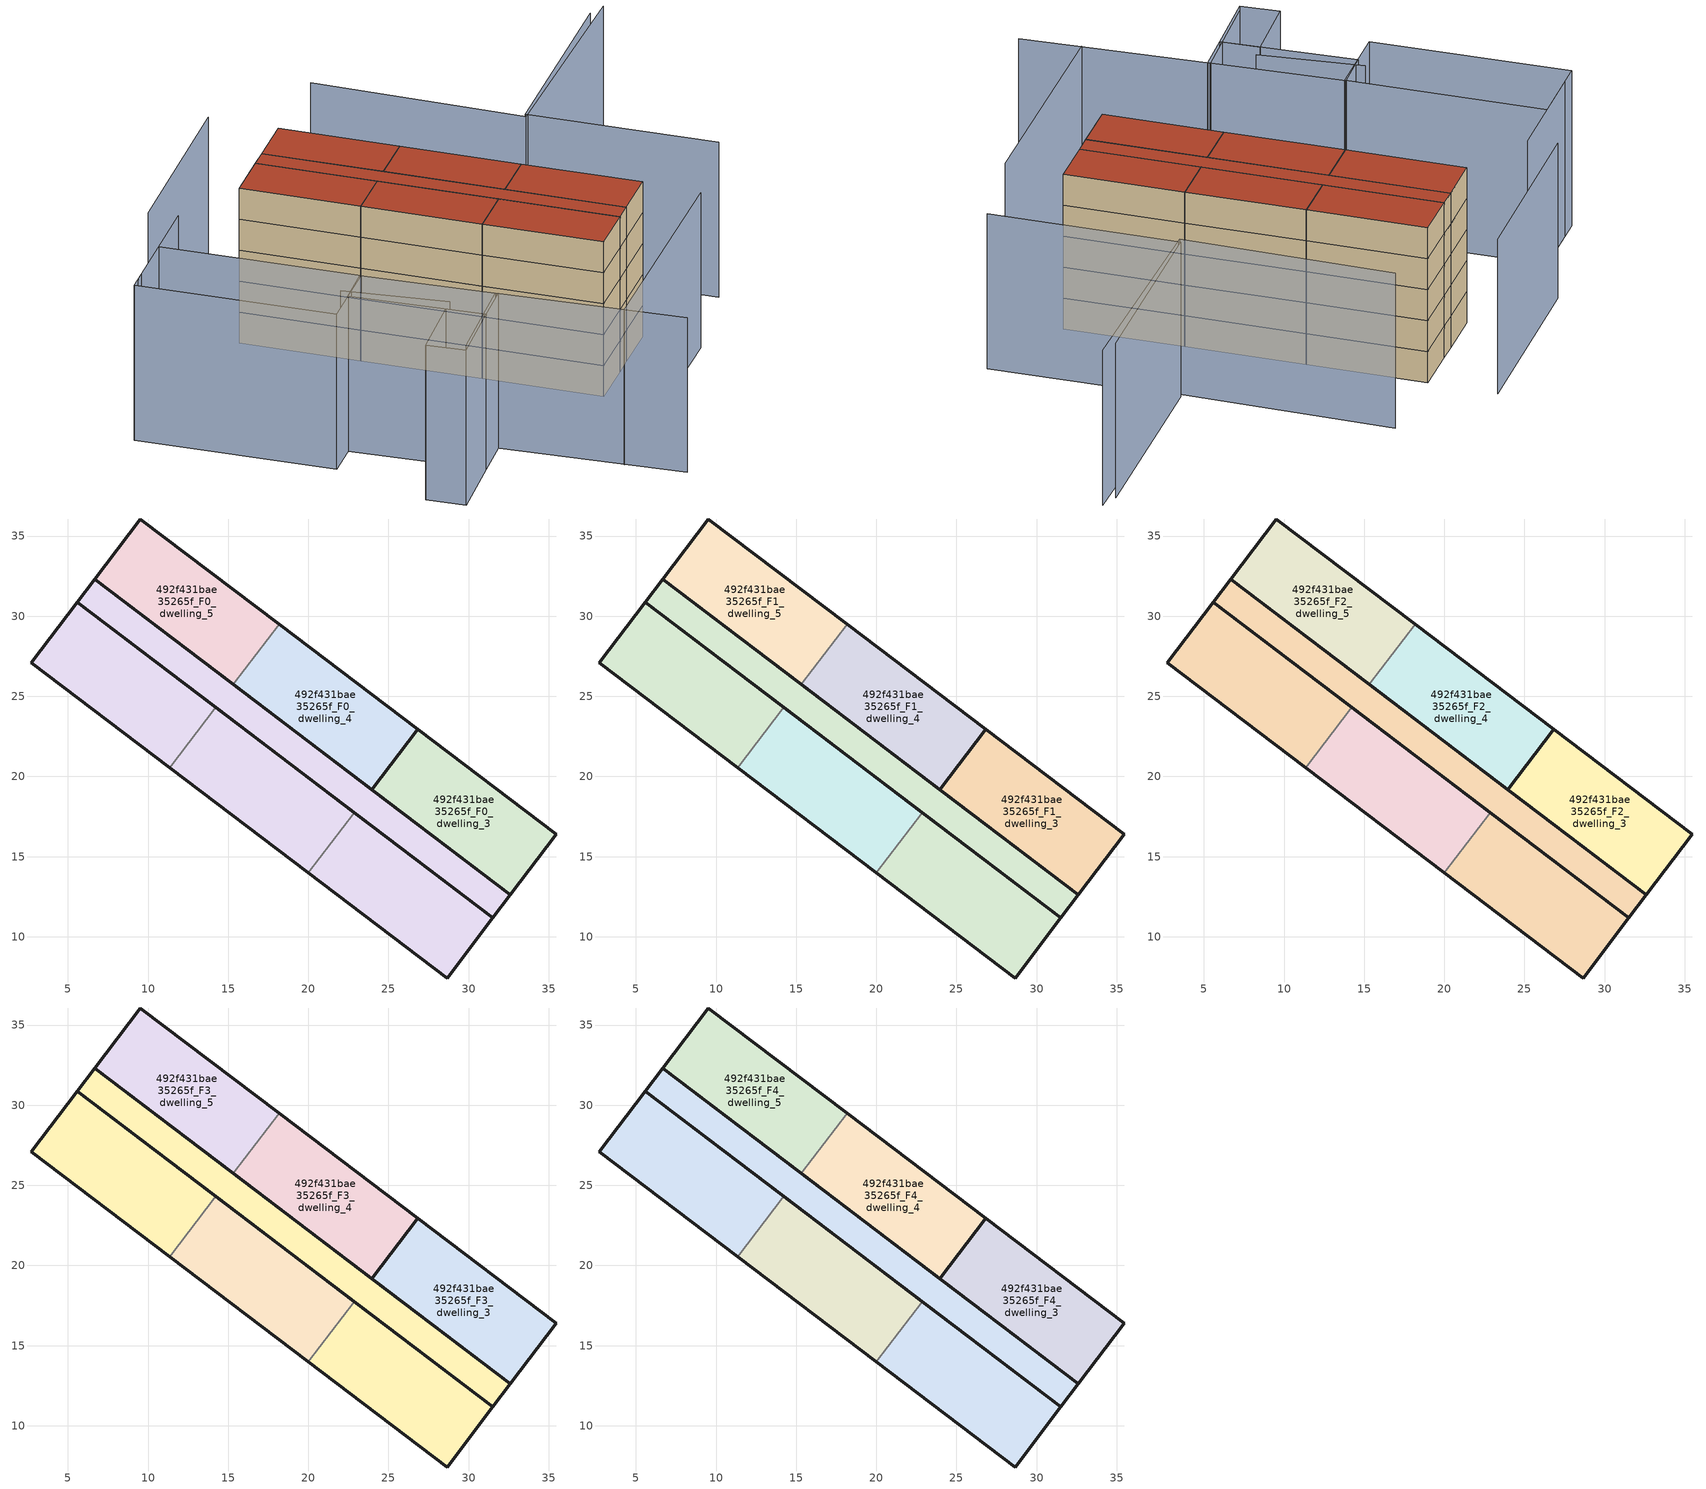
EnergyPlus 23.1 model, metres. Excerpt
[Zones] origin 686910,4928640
492f431bae35265f_F0_dwelling_0
 floor ground (EU_floor_Construction): 31.51,11.19 28.65,7.43 20.01,13.98 22.87,17.75 z0; 22.87,17.75 5.58,30.86 6.67,32.3 32.6,12.63 31.51,11.19 z0
 wall outside (EU_wall_Construction): 20.01,13.98 28.65,7.43 31.51,11.19 22.87,17.75 z0:3
 wall to 492f431bae35265f_F0_dwelling_1 (EU_wall_Construction): 22.87,17.75 20.01,13.98 z0:3
 ceiling to 492f431bae35265f_F1_dwelling_0 (EU_floor_Construction): 32.6,12.63 6.67,32.3 5.58,30.86 22.87,17.75 31.51,11.19 z3
492f431bae35265f_F0_dwelling_1
 floor ground (EU_floor_Construction): 22.87,17.75 20.01,13.98 11.37,20.54 14.23,24.31 z0; 14.23,24.31 5.58,30.86 6.67,32.3 32.6,12.63 31.51,11.19 22.87,17.75 z0
 wall outside (EU_wall_Construction): 11.37,20.54 20.01,13.98 / 22.87,17.75 14.23,24.31 z0:3
 wall to 492f431bae35265f_F0_dwelling_2 (EU_wall_Construction): 14.23,24.31 11.37,20.54 z0:3
 ceiling to 492f431bae35265f_F1_dwelling_1 (EU_floor_Construction): 31.51,11.19 32.6,12.63 6.67,32.3 5.58,30.86 14.23,24.31 22.87,17.75 z3
492f431bae35265f_F0_dwelling_2
 floor ground (EU_floor_Construction): 14.23,24.31 11.37,20.54 2.73,27.1 5.58,30.86 z0; 32.6,12.63 31.51,11.19 14.23,24.31 5.58,30.86 6.67,32.3 z0
 wall outside (EU_wall_Construction): 14.23,24.31 5.58,30.86 2.73,27.1 11.37,20.54 z0:3
492f431bae35265f_F0_dwelling_3
 floor ground (EU_floor_Construction): 35.45,16.39 32.6,12.63 23.95,19.18 26.81,22.95 z0
 wall outside (EU_wall_Construction): 35.45,16.39 26.81,22.95 23.95,19.18 32.6,12.63 35.45,16.39 z0:3
492f431bae35265f_F0_dwelling_4
 floor ground (EU_floor_Construction): 26.81,22.95 23.95,19.18 15.31,25.74 18.17,29.51 z0
 wall outside (EU_wall_Construction): 15.31,25.74 23.95,19.18 26.81,22.95 18.17,29.51 z0:3
 wall to 492f431bae35265f_F0_dwelling_5 (EU_wall_Construction): 18.17,29.51 15.31,25.74 z0:3
492f431bae35265f_F0_dwelling_5
 floor ground (EU_floor_Construction): 18.17,29.51 15.31,25.74 6.67,32.3 9.53,36.06 z0
 wall outside (EU_wall_Construction): 18.17,29.51 9.53,36.06 6.67,32.3 15.31,25.74 z0:3
492f431bae35265f_F0_circulation
 floor ground (EU_floor_Construction): 22.87,17.75 14.23,24.31 5.58,30.86 6.67,32.3 32.6,12.63 31.51,11.19 z0; 31.51,11.19 28.65,7.43 20.01,13.98 22.87,17.75 z0; 22.87,17.75 20.01,13.98 11.37,20.54 14.23,24.31 z0; 14.23,24.31 11.37,20.54 2.73,27.1 5.58,30.86 z0
 wall outside (EU_wall_Construction): 6.67,32.3 5.58,30.86 31.51,11.19 32.6,12.63 6.67,32.3 z0:3
492f431bae35265f_F1_dwelling_0
 floor outside (EU_floor_Construction): 31.51,11.19 28.65,7.43 20.01,13.98 22.87,17.75 z3; 22.87,17.75 5.58,30.86 6.67,32.3 32.6,12.63 31.51,11.19 z3
 wall outside (EU_wall_Construction): 20.01,13.98 28.65,7.43 31.51,11.19 22.87,17.75 z3:6
 wall to 492f431bae35265f_F1_dwelling_1 (EU_wall_Construction): 22.87,17.75 20.01,13.98 z3:6
 ceiling to 492f431bae35265f_F2_dwelling_0 (EU_floor_Construction): 32.6,12.63 6.67,32.3 5.58,30.86 22.87,17.75 31.51,11.19 z6
492f431bae35265f_F1_dwelling_1
 floor outside (EU_floor_Construction): 14.23,24.31 5.58,30.86 6.67,32.3 32.6,12.63 31.51,11.19 22.87,17.75 z3
 floor to 492f431bae35265f_F0_dwelling_1 (EU_floor_Construction): 22.87,17.75 20.01,13.98 11.37,20.54 14.23,24.31 z3
 wall outside (EU_wall_Construction): 11.37,20.54 20.01,13.98 / 22.87,17.75 14.23,24.31 z3:6
 wall to 492f431bae35265f_F1_dwelling_2 (EU_wall_Construction): 14.23,24.31 11.37,20.54 z3:6
 ceiling to 492f431bae35265f_F2_dwelling_1 (EU_floor_Construction): 31.51,11.19 32.6,12.63 6.67,32.3 5.58,30.86 14.23,24.31 22.87,17.75 z6
492f431bae35265f_F1_dwelling_2
 floor to 492f431bae35265f_F0_dwelling_2 (EU_floor_Construction): 14.23,24.31 11.37,20.54 2.73,27.1 5.58,30.86 z3; 32.6,12.63 31.51,11.19 14.23,24.31 5.58,30.86 6.67,32.3 z3
 wall outside (EU_wall_Construction): 14.23,24.31 5.58,30.86 2.73,27.1 11.37,20.54 z3:6
492f431bae35265f_F1_dwelling_3
 floor to 492f431bae35265f_F0_dwelling_3 (EU_floor_Construction): 35.45,16.39 32.6,12.63 23.95,19.18 26.81,22.95 z3
 wall outside (EU_wall_Construction): 35.45,16.39 26.81,22.95 23.95,19.18 32.6,12.63 35.45,16.39 z3:6
492f431bae35265f_F1_dwelling_4
 floor to 492f431bae35265f_F0_dwelling_4 (EU_floor_Construction): 26.81,22.95 23.95,19.18 15.31,25.74 18.17,29.51 z3
 wall outside (EU_wall_Construction): 15.31,25.74 23.95,19.18 26.81,22.95 18.17,29.51 z3:6
 wall to 492f431bae35265f_F1_dwelling_5 (EU_wall_Construction): 18.17,29.51 15.31,25.74 z3:6
492f431bae35265f_F1_dwelling_5
 floor to 492f431bae35265f_F0_dwelling_5 (EU_floor_Construction): 18.17,29.51 15.31,25.74 6.67,32.3 9.53,36.06 z3
 wall outside (EU_wall_Construction): 18.17,29.51 9.53,36.06 6.67,32.3 15.31,25.74 z3:6
492f431bae35265f_F1_circulation
 floor outside (EU_floor_Construction): 22.87,17.75 20.01,13.98 11.37,20.54 14.23,24.31 z3; 14.23,24.31 11.37,20.54 2.73,27.1 5.58,30.86 z3
 floor to 492f431bae35265f_F0_circulation (EU_floor_Construction): 22.87,17.75 14.23,24.31 5.58,30.86 6.67,32.3 32.6,12.63 31.51,11.19 z3; 31.51,11.19 28.65,7.43 20.01,13.98 22.87,17.75 z3
 wall outside (EU_wall_Construction): 6.67,32.3 5.58,30.86 31.51,11.19 32.6,12.63 6.67,32.3 z3:6
492f431bae35265f_F2_dwelling_0
 floor outside (EU_floor_Construction): 31.51,11.19 28.65,7.43 20.01,13.98 22.87,17.75 z6; 22.87,17.75 5.58,30.86 6.67,32.3 32.6,12.63 31.51,11.19 z6
 wall outside (EU_wall_Construction): 20.01,13.98 28.65,7.43 31.51,11.19 22.87,17.75 z6:9
 wall to 492f431bae35265f_F2_dwelling_1 (EU_wall_Construction): 22.87,17.75 20.01,13.98 z6:9
 ceiling to 492f431bae35265f_F3_dwelling_0 (EU_floor_Construction): 32.6,12.63 6.67,32.3 5.58,30.86 22.87,17.75 31.51,11.19 z9
492f431bae35265f_F2_dwelling_1
 floor outside (EU_floor_Construction): 14.23,24.31 5.58,30.86 6.67,32.3 32.6,12.63 31.51,11.19 22.87,17.75 z6
 floor to 492f431bae35265f_F1_dwelling_1 (EU_floor_Construction): 22.87,17.75 20.01,13.98 11.37,20.54 14.23,24.31 z6
 wall outside (EU_wall_Construction): 11.37,20.54 20.01,13.98 / 22.87,17.75 14.23,24.31 z6:9
 wall to 492f431bae35265f_F2_dwelling_2 (EU_wall_Construction): 14.23,24.31 11.37,20.54 z6:9
 ceiling to 492f431bae35265f_F3_dwelling_1 (EU_floor_Construction): 31.51,11.19 32.6,12.63 6.67,32.3 5.58,30.86 14.23,24.31 22.87,17.75 z9
492f431bae35265f_F2_dwelling_2
 floor to 492f431bae35265f_F1_dwelling_2 (EU_floor_Construction): 14.23,24.31 11.37,20.54 2.73,27.1 5.58,30.86 z6; 32.6,12.63 31.51,11.19 14.23,24.31 5.58,30.86 6.67,32.3 z6
 wall outside (EU_wall_Construction): 14.23,24.31 5.58,30.86 2.73,27.1 11.37,20.54 z6:9
492f431bae35265f_F2_dwelling_3
 floor to 492f431bae35265f_F1_dwelling_3 (EU_floor_Construction): 35.45,16.39 32.6,12.63 23.95,19.18 26.81,22.95 z6
 wall outside (EU_wall_Construction): 35.45,16.39 26.81,22.95 23.95,19.18 32.6,12.63 35.45,16.39 z6:9
492f431bae35265f_F2_dwelling_4
 floor to 492f431bae35265f_F1_dwelling_4 (EU_floor_Construction): 26.81,22.95 23.95,19.18 15.31,25.74 18.17,29.51 z6
 wall outside (EU_wall_Construction): 15.31,25.74 23.95,19.18 26.81,22.95 18.17,29.51 z6:9
 wall to 492f431bae35265f_F2_dwelling_5 (EU_wall_Construction): 18.17,29.51 15.31,25.74 z6:9
492f431bae35265f_F2_dwelling_5
 floor to 492f431bae35265f_F1_dwelling_5 (EU_floor_Construction): 18.17,29.51 15.31,25.74 6.67,32.3 9.53,36.06 z6
 wall outside (EU_wall_Construction): 18.17,29.51 9.53,36.06 6.67,32.3 15.31,25.74 z6:9
492f431bae35265f_F2_circulation
 floor outside (EU_floor_Construction): 22.87,17.75 20.01,13.98 11.37,20.54 14.23,24.31 z6; 14.23,24.31 11.37,20.54 2.73,27.1 5.58,30.86 z6
 floor to 492f431bae35265f_F1_circulation (EU_floor_Construction): 22.87,17.75 14.23,24.31 5.58,30.86 6.67,32.3 32.6,12.63 31.51,11.19 z6; 31.51,11.19 28.65,7.43 20.01,13.98 22.87,17.75 z6
 wall outside (EU_wall_Construction): 6.67,32.3 5.58,30.86 31.51,11.19 32.6,12.63 6.67,32.3 z6:9
492f431bae35265f_F3_dwelling_0
 floor outside (EU_floor_Construction): 31.51,11.19 28.65,7.43 20.01,13.98 22.87,17.75 z9; 22.87,17.75 5.58,30.86 6.67,32.3 32.6,12.63 31.51,11.19 z9
 wall outside (EU_wall_Construction): 20.01,13.98 28.65,7.43 31.51,11.19 22.87,17.75 z9:12
 wall to 492f431bae35265f_F3_dwelling_1 (EU_wall_Construction): 22.87,17.75 20.01,13.98 z9:12
 ceiling to 492f431bae35265f_F4_dwelling_0 (EU_floor_Construction): 32.6,12.63 6.67,32.3 5.58,30.86 22.87,17.75 31.51,11.19 z12
492f431bae35265f_F3_dwelling_1
 floor outside (EU_floor_Construction): 14.23,24.31 5.58,30.86 6.67,32.3 32.6,12.63 31.51,11.19 22.87,17.75 z9
 floor to 492f431bae35265f_F2_dwelling_1 (EU_floor_Construction): 22.87,17.75 20.01,13.98 11.37,20.54 14.23,24.31 z9
 wall outside (EU_wall_Construction): 11.37,20.54 20.01,13.98 / 22.87,17.75 14.23,24.31 z9:12
 wall to 492f431bae35265f_F3_dwelling_2 (EU_wall_Construction): 14.23,24.31 11.37,20.54 z9:12
 ceiling to 492f431bae35265f_F4_dwelling_1 (EU_floor_Construction): 31.51,11.19 32.6,12.63 6.67,32.3 5.58,30.86 14.23,24.31 22.87,17.75 z12
492f431bae35265f_F3_dwelling_2
 floor to 492f431bae35265f_F2_dwelling_2 (EU_floor_Construction): 14.23,24.31 11.37,20.54 2.73,27.1 5.58,30.86 z9; 32.6,12.63 31.51,11.19 14.23,24.31 5.58,30.86 6.67,32.3 z9
 wall outside (EU_wall_Construction): 14.23,24.31 5.58,30.86 2.73,27.1 11.37,20.54 z9:12
492f431bae35265f_F3_dwelling_3
 floor to 492f431bae35265f_F2_dwelling_3 (EU_floor_Construction): 35.45,16.39 32.6,12.63 23.95,19.18 26.81,22.95 z9
 wall outside (EU_wall_Construction): 35.45,16.39 26.81,22.95 23.95,19.18 32.6,12.63 35.45,16.39 z9:12
492f431bae35265f_F3_dwelling_4
 floor to 492f431bae35265f_F2_dwelling_4 (EU_floor_Construction): 26.81,22.95 23.95,19.18 15.31,25.74 18.17,29.51 z9
 wall outside (EU_wall_Construction): 15.31,25.74 23.95,19.18 26.81,22.95 18.17,29.51 z9:12
 wall to 492f431bae35265f_F3_dwelling_5 (EU_wall_Construction): 18.17,29.51 15.31,25.74 z9:12
492f431bae35265f_F3_dwelling_5
 floor to 492f431bae35265f_F2_dwelling_5 (EU_floor_Construction): 18.17,29.51 15.31,25.74 6.67,32.3 9.53,36.06 z9
 wall outside (EU_wall_Construction): 18.17,29.51 9.53,36.06 6.67,32.3 15.31,25.74 z9:12
492f431bae35265f_F3_circulation
 floor outside (EU_floor_Construction): 22.87,17.75 20.01,13.98 11.37,20.54 14.23,24.31 z9; 14.23,24.31 11.37,20.54 2.73,27.1 5.58,30.86 z9
 floor to 492f431bae35265f_F2_circulation (EU_floor_Construction): 22.87,17.75 14.23,24.31 5.58,30.86 6.67,32.3 32.6,12.63 31.51,11.19 z9; 31.51,11.19 28.65,7.43 20.01,13.98 22.87,17.75 z9
 wall outside (EU_wall_Construction): 6.67,32.3 5.58,30.86 31.51,11.19 32.6,12.63 6.67,32.3 z9:12
492f431bae35265f_F4_dwelling_0
 floor outside (EU_floor_Construction): 31.51,11.19 28.65,7.43 20.01,13.98 22.87,17.75 z12; 22.87,17.75 5.58,30.86 6.67,32.3 32.6,12.63 31.51,11.19 z12
 wall outside (EU_wall_Construction): 20.01,13.98 28.65,7.43 31.51,11.19 22.87,17.75 z12:15
 wall to 492f431bae35265f_F4_dwelling_1 (EU_wall_Construction): 22.87,17.75 20.01,13.98 z12:15
 roof outside (EU_roof_Construction): 32.6,12.63 6.67,32.3 5.58,30.86 22.87,17.75 31.51,11.19 z15; 28.65,7.43 31.51,11.19 22.87,17.75 20.01,13.98 z15
492f431bae35265f_F4_dwelling_1
 floor outside (EU_floor_Construction): 14.23,24.31 5.58,30.86 6.67,32.3 32.6,12.63 31.51,11.19 22.87,17.75 z12
 floor to 492f431bae35265f_F3_dwelling_1 (EU_floor_Construction): 22.87,17.75 20.01,13.98 11.37,20.54 14.23,24.31 z12
 wall outside (EU_wall_Construction): 11.37,20.54 20.01,13.98 / 22.87,17.75 14.23,24.31 z12:15
 wall to 492f431bae35265f_F4_dwelling_2 (EU_wall_Construction): 14.23,24.31 11.37,20.54 z12:15
 roof outside (EU_roof_Construction): 31.51,11.19 32.6,12.63 6.67,32.3 5.58,30.86 14.23,24.31 22.87,17.75 z15; 20.01,13.98 22.87,17.75 14.23,24.31 11.37,20.54 z15
492f431bae35265f_F4_dwelling_2
 floor to 492f431bae35265f_F3_dwelling_2 (EU_floor_Construction): 14.23,24.31 11.37,20.54 2.73,27.1 5.58,30.86 z12; 32.6,12.63 31.51,11.19 14.23,24.31 5.58,30.86 6.67,32.3 z12
 wall outside (EU_wall_Construction): 14.23,24.31 5.58,30.86 2.73,27.1 11.37,20.54 z12:15
 roof outside (EU_roof_Construction): 31.51,11.19 32.6,12.63 6.67,32.3 5.58,30.86 14.23,24.31 z15; 11.37,20.54 14.23,24.31 5.58,30.86 2.73,27.1 z15
492f431bae35265f_F4_dwelling_3
 floor to 492f431bae35265f_F3_dwelling_3 (EU_floor_Construction): 35.45,16.39 32.6,12.63 23.95,19.18 26.81,22.95 z12
 wall outside (EU_wall_Construction): 35.45,16.39 26.81,22.95 23.95,19.18 32.6,12.63 35.45,16.39 z12:15
 roof outside (EU_roof_Construction): 32.6,12.63 35.45,16.39 26.81,22.95 23.95,19.18 z15
492f431bae35265f_F4_dwelling_4
 floor to 492f431bae35265f_F3_dwelling_4 (EU_floor_Construction): 26.81,22.95 23.95,19.18 15.31,25.74 18.17,29.51 z12
 wall outside (EU_wall_Construction): 15.31,25.74 23.95,19.18 26.81,22.95 18.17,29.51 z12:15
 wall to 492f431bae35265f_F4_dwelling_5 (EU_wall_Construction): 18.17,29.51 15.31,25.74 z12:15
 roof outside (EU_roof_Construction): 23.95,19.18 26.81,22.95 18.17,29.51 15.31,25.74 z15
492f431bae35265f_F4_dwelling_5
 floor to 492f431bae35265f_F3_dwelling_5 (EU_floor_Construction): 18.17,29.51 15.31,25.74 6.67,32.3 9.53,36.06 z12
 wall outside (EU_wall_Construction): 18.17,29.51 9.53,36.06 6.67,32.3 15.31,25.74 z12:15
 roof outside (EU_roof_Construction): 15.31,25.74 18.17,29.51 9.53,36.06 6.67,32.3 z15
492f431bae35265f_F4_circulation
 floor outside (EU_floor_Construction): 22.87,17.75 20.01,13.98 11.37,20.54 14.23,24.31 z12; 14.23,24.31 11.37,20.54 2.73,27.1 5.58,30.86 z12
 floor to 492f431bae35265f_F3_circulation (EU_floor_Construction): 22.87,17.75 14.23,24.31 5.58,30.86 6.67,32.3 32.6,12.63 31.51,11.19 z12; 31.51,11.19 28.65,7.43 20.01,13.98 22.87,17.75 z12
 wall outside (EU_wall_Construction): 6.67,32.3 5.58,30.86 31.51,11.19 32.6,12.63 6.67,32.3 z12:15
 roof outside (EU_roof_Construction): 32.6,12.63 6.67,32.3 5.58,30.86 14.23,24.31 22.87,17.75 31.51,11.19 z15; 20.01,13.98 22.87,17.75 14.23,24.31 11.37,20.54 z15; 28.65,7.43 31.51,11.19 22.87,17.75 20.01,13.98 z15; 11.37,20.54 14.23,24.31 5.58,30.86 2.73,27.1 z15
shading: 4.6,6.93 12.63,1.87 / 11.27,-5.96 16.82,1.96 / 16.82,1.96 30.68,-7.74 / 26.11,-4.61 39.44,12.89 / 43.97,20.83 30.19,31.26 / 30.19,31.26 41.61,46.35 / 4.64,39.99 -6.06,25.64 / 43.09,47.17 30.12,30.76 / 30.12,30.76 14.92,42.77 / -3.82,24.3 -10.92,14.78 / 11.87,0.74 14.8,-1.31 / 14.8,-1.31 10.97,-6.78 / 10.97,-6.78 8.04,-4.73 / 8.04,-4.73 11.87,0.74 / 7.03,8.9 17.02,1.82 / 17.02,1.82 14.78,-1.33 / 14.78,-1.33 4.8,5.75 / 4.8,5.75 7.03,8.9 / -7.29,19.63 7.16,8.8 / 7.16,8.8 2.83,3.01 / 2.83,3.01 -11.63,13.84 / -11.63,13.84 -7.29,19.63 z0:15
[Building]
EU S2 Campaign: North Axis=0; Terrain=City; Solar Distribution=FullExterior
[Site:Location]
Bologna: Latitude=44.5; Longitude=11.25; Time Zone=1; Elevation=37
[SizingPeriod:WeatherFileDays]
AnnualSizingPeriod: Begin Month=1; Begin Day of Month=1; End Month=12; End Day of Month=31; Day of Week for Start Day=Monday; Use Weather File Daylight Saving Period=No; Use Weather File Rain and Snow Indicators=No
[MATERIAL]
EU_InternalMass_Material: Roughness=MediumRough; Thickness=0.1; Conductivity=1; Density=1800; Specific Heat=900; Thermal Absorptance=0.9; Solar Absorptance=0.7; Visible Absorptance=0.7
[MATERIAL:NOMASS] Roughness=MediumRough; Thermal Absorptance=0.9; Solar Absorptance=0.7; Visible Absorptance=0.7
Name | Thermal Resistance
EU_wall_NoMass | 0.779417
EU_roof_NoMass | 0.435466
EU_floor_NoMass | 0.588222
[CONSTRUCTION]
EU_wall_Construction: EU_wall_NoMass
EU_roof_Construction: EU_roof_NoMass
EU_floor_Construction: EU_floor_NoMass
EU_InternalMass_Construction: EU_InternalMass_Material
[ZONE] Type=1; Multiplier=1; Ceiling Height=autocalculate; Floor Area=autocalculate; Part of Total Floor Area=Yes
Name | Volume
492f431bae35265f_F0_dwelling_0 | 329.535
492f431bae35265f_F1_dwelling_0; 492f431bae35265f_F2_dwelling_0; 492f431bae35265f_F3_dwelling_0; 492f431bae35265f_F4_dwelling_0 | 329.536
492f431bae35265f_F0_dwelling_1; 492f431bae35265f_F1_dwelling_1; 492f431bae35265f_F2_dwelling_1; 492f431bae35265f_F3_dwelling_1; 492f431bae35265f_F4_dwelling_1; 492f431bae35265f_F0_dwelling_2; 492f431bae35265f_F1_dwelling_2; 492f431bae35265f_F2_dwelling_2; 492f431bae35265f_F3_dwelling_2; 492f431bae35265f_F4_dwelling_2 | 329.533
492f431bae35265f_F0_dwelling_3; 492f431bae35265f_F1_dwelling_3; 492f431bae35265f_F2_dwelling_3; 492f431bae35265f_F3_dwelling_3; 492f431bae35265f_F4_dwelling_3; 492f431bae35265f_F0_dwelling_4; 492f431bae35265f_F1_dwelling_4; 492f431bae35265f_F2_dwelling_4; 492f431bae35265f_F3_dwelling_4; 492f431bae35265f_F4_dwelling_4 | 153.815
492f431bae35265f_F0_dwelling_5; 492f431bae35265f_F1_dwelling_5; 492f431bae35265f_F2_dwelling_5; 492f431bae35265f_F3_dwelling_5; 492f431bae35265f_F4_dwelling_5 | 153.814
492f431bae35265f_F0_circulation; 492f431bae35265f_F1_circulation; 492f431bae35265f_F2_circulation; 492f431bae35265f_F3_circulation; 492f431bae35265f_F4_circulation | 637.164
[INTERNALMASS] Construction=EU_InternalMass_Construction; Surface Area=51.2715
Name | Zone or ZoneList
492f431bae35265f_F0_dwelling_0_EU_InternalMass | 492f431bae35265f_F0_dwelling_0
492f431bae35265f_F0_dwelling_1_EU_InternalMass | 492f431bae35265f_F0_dwelling_1
492f431bae35265f_F0_dwelling_2_EU_InternalMass | 492f431bae35265f_F0_dwelling_2
492f431bae35265f_F0_dwelling_3_EU_InternalMass | 492f431bae35265f_F0_dwelling_3
492f431bae35265f_F0_dwelling_4_EU_InternalMass | 492f431bae35265f_F0_dwelling_4
492f431bae35265f_F0_dwelling_5_EU_InternalMass | 492f431bae35265f_F0_dwelling_5
492f431bae35265f_F1_dwelling_0_EU_InternalMass | 492f431bae35265f_F1_dwelling_0
492f431bae35265f_F1_dwelling_1_EU_InternalMass | 492f431bae35265f_F1_dwelling_1
492f431bae35265f_F1_dwelling_2_EU_InternalMass | 492f431bae35265f_F1_dwelling_2
492f431bae35265f_F1_dwelling_3_EU_InternalMass | 492f431bae35265f_F1_dwelling_3
492f431bae35265f_F1_dwelling_4_EU_InternalMass | 492f431bae35265f_F1_dwelling_4
492f431bae35265f_F1_dwelling_5_EU_InternalMass | 492f431bae35265f_F1_dwelling_5
492f431bae35265f_F2_dwelling_0_EU_InternalMass | 492f431bae35265f_F2_dwelling_0
492f431bae35265f_F2_dwelling_1_EU_InternalMass | 492f431bae35265f_F2_dwelling_1
492f431bae35265f_F2_dwelling_2_EU_InternalMass | 492f431bae35265f_F2_dwelling_2
492f431bae35265f_F2_dwelling_3_EU_InternalMass | 492f431bae35265f_F2_dwelling_3
492f431bae35265f_F2_dwelling_4_EU_InternalMass | 492f431bae35265f_F2_dwelling_4
492f431bae35265f_F2_dwelling_5_EU_InternalMass | 492f431bae35265f_F2_dwelling_5
492f431bae35265f_F3_dwelling_0_EU_InternalMass | 492f431bae35265f_F3_dwelling_0
492f431bae35265f_F3_dwelling_1_EU_InternalMass | 492f431bae35265f_F3_dwelling_1
492f431bae35265f_F3_dwelling_2_EU_InternalMass | 492f431bae35265f_F3_dwelling_2
492f431bae35265f_F3_dwelling_3_EU_InternalMass | 492f431bae35265f_F3_dwelling_3
492f431bae35265f_F3_dwelling_4_EU_InternalMass | 492f431bae35265f_F3_dwelling_4
492f431bae35265f_F3_dwelling_5_EU_InternalMass | 492f431bae35265f_F3_dwelling_5
492f431bae35265f_F4_dwelling_0_EU_InternalMass | 492f431bae35265f_F4_dwelling_0
492f431bae35265f_F4_dwelling_1_EU_InternalMass | 492f431bae35265f_F4_dwelling_1
492f431bae35265f_F4_dwelling_2_EU_InternalMass | 492f431bae35265f_F4_dwelling_2
492f431bae35265f_F4_dwelling_3_EU_InternalMass | 492f431bae35265f_F4_dwelling_3
492f431bae35265f_F4_dwelling_4_EU_InternalMass | 492f431bae35265f_F4_dwelling_4
492f431bae35265f_F4_dwelling_5_EU_InternalMass | 492f431bae35265f_F4_dwelling_5
[OTHEREQUIPMENT] Fuel Type=Electricity; Design Level Calculation Method=Watts/Area; Power per Zone Floor Area=1; Fraction Latent=0; Fraction Radiant=0; Fraction Lost=0; Carbon Dioxide Generation Rate=0; EndUse Subcategory=EU_Step8_InternalGains
Name | Zone or ZoneList or Space or SpaceList | Schedule
EU_Step8_InternalGain_492f431bae35265f_F0_dwelling_0_f000 | 492f431bae35265f_F0_dwelling_0 | EU_Step8_GainSchedule_492f431bae35265f_F0_dwelling_0_f000
EU_Step8_InternalGain_492f431bae35265f_F0_dwelling_1_f000 | 492f431bae35265f_F0_dwelling_1 | EU_Step8_GainSchedule_492f431bae35265f_F0_dwelling_1_f000
EU_Step8_InternalGain_492f431bae35265f_F0_dwelling_2_f000 | 492f431bae35265f_F0_dwelling_2 | EU_Step8_GainSchedule_492f431bae35265f_F0_dwelling_2_f000
EU_Step8_InternalGain_492f431bae35265f_F0_dwelling_3_f000 | 492f431bae35265f_F0_dwelling_3 | EU_Step8_GainSchedule_492f431bae35265f_F0_dwelling_3_f000
EU_Step8_InternalGain_492f431bae35265f_F0_dwelling_4_f000 | 492f431bae35265f_F0_dwelling_4 | EU_Step8_GainSchedule_492f431bae35265f_F0_dwelling_4_f000
EU_Step8_InternalGain_492f431bae35265f_F0_dwelling_5_f000 | 492f431bae35265f_F0_dwelling_5 | EU_Step8_GainSchedule_492f431bae35265f_F0_dwelling_5_f000
EU_Step8_InternalGain_492f431bae35265f_F1_dwelling_0_f000 | 492f431bae35265f_F1_dwelling_0 | EU_Step8_GainSchedule_492f431bae35265f_F1_dwelling_0_f000
EU_Step8_InternalGain_492f431bae35265f_F1_dwelling_1_f000 | 492f431bae35265f_F1_dwelling_1 | EU_Step8_GainSchedule_492f431bae35265f_F1_dwelling_1_f000
EU_Step8_InternalGain_492f431bae35265f_F1_dwelling_2_f000 | 492f431bae35265f_F1_dwelling_2 | EU_Step8_GainSchedule_492f431bae35265f_F1_dwelling_2_f000
EU_Step8_InternalGain_492f431bae35265f_F1_dwelling_3_f000 | 492f431bae35265f_F1_dwelling_3 | EU_Step8_GainSchedule_492f431bae35265f_F1_dwelling_3_f000
EU_Step8_InternalGain_492f431bae35265f_F1_dwelling_4_f000 | 492f431bae35265f_F1_dwelling_4 | EU_Step8_GainSchedule_492f431bae35265f_F1_dwelling_4_f000
EU_Step8_InternalGain_492f431bae35265f_F1_dwelling_5_f000 | 492f431bae35265f_F1_dwelling_5 | EU_Step8_GainSchedule_492f431bae35265f_F1_dwelling_5_f000
EU_Step8_InternalGain_492f431bae35265f_F2_dwelling_0_f000 | 492f431bae35265f_F2_dwelling_0 | EU_Step8_GainSchedule_492f431bae35265f_F2_dwelling_0_f000
EU_Step8_InternalGain_492f431bae35265f_F2_dwelling_1_f000 | 492f431bae35265f_F2_dwelling_1 | EU_Step8_GainSchedule_492f431bae35265f_F2_dwelling_1_f000
EU_Step8_InternalGain_492f431bae35265f_F2_dwelling_2_f000 | 492f431bae35265f_F2_dwelling_2 | EU_Step8_GainSchedule_492f431bae35265f_F2_dwelling_2_f000
EU_Step8_InternalGain_492f431bae35265f_F2_dwelling_3_f000 | 492f431bae35265f_F2_dwelling_3 | EU_Step8_GainSchedule_492f431bae35265f_F2_dwelling_3_f000
EU_Step8_InternalGain_492f431bae35265f_F2_dwelling_4_f000 | 492f431bae35265f_F2_dwelling_4 | EU_Step8_GainSchedule_492f431bae35265f_F2_dwelling_4_f000
EU_Step8_InternalGain_492f431bae35265f_F2_dwelling_5_f000 | 492f431bae35265f_F2_dwelling_5 | EU_Step8_GainSchedule_492f431bae35265f_F2_dwelling_5_f000
EU_Step8_InternalGain_492f431bae35265f_F3_dwelling_0_f000 | 492f431bae35265f_F3_dwelling_0 | EU_Step8_GainSchedule_492f431bae35265f_F3_dwelling_0_f000
EU_Step8_InternalGain_492f431bae35265f_F3_dwelling_1_f000 | 492f431bae35265f_F3_dwelling_1 | EU_Step8_GainSchedule_492f431bae35265f_F3_dwelling_1_f000
EU_Step8_InternalGain_492f431bae35265f_F3_dwelling_2_f000 | 492f431bae35265f_F3_dwelling_2 | EU_Step8_GainSchedule_492f431bae35265f_F3_dwelling_2_f000
EU_Step8_InternalGain_492f431bae35265f_F3_dwelling_3_f000 | 492f431bae35265f_F3_dwelling_3 | EU_Step8_GainSchedule_492f431bae35265f_F3_dwelling_3_f000
EU_Step8_InternalGain_492f431bae35265f_F3_dwelling_4_f000 | 492f431bae35265f_F3_dwelling_4 | EU_Step8_GainSchedule_492f431bae35265f_F3_dwelling_4_f000
EU_Step8_InternalGain_492f431bae35265f_F3_dwelling_5_f000 | 492f431bae35265f_F3_dwelling_5 | EU_Step8_GainSchedule_492f431bae35265f_F3_dwelling_5_f000
EU_Step8_InternalGain_492f431bae35265f_F4_dwelling_0_f000 | 492f431bae35265f_F4_dwelling_0 | EU_Step8_GainSchedule_492f431bae35265f_F4_dwelling_0_f000
EU_Step8_InternalGain_492f431bae35265f_F4_dwelling_1_f000 | 492f431bae35265f_F4_dwelling_1 | EU_Step8_GainSchedule_492f431bae35265f_F4_dwelling_1_f000
EU_Step8_InternalGain_492f431bae35265f_F4_dwelling_2_f000 | 492f431bae35265f_F4_dwelling_2 | EU_Step8_GainSchedule_492f431bae35265f_F4_dwelling_2_f000
EU_Step8_InternalGain_492f431bae35265f_F4_dwelling_3_f000 | 492f431bae35265f_F4_dwelling_3 | EU_Step8_GainSchedule_492f431bae35265f_F4_dwelling_3_f000
EU_Step8_InternalGain_492f431bae35265f_F4_dwelling_4_f000 | 492f431bae35265f_F4_dwelling_4 | EU_Step8_GainSchedule_492f431bae35265f_F4_dwelling_4_f000
EU_Step8_InternalGain_492f431bae35265f_F4_dwelling_5_f000 | 492f431bae35265f_F4_dwelling_5 | EU_Step8_GainSchedule_492f431bae35265f_F4_dwelling_5_f000
[ZONEINFILTRATION:DESIGNFLOWRATE] Schedule=EU_AlwaysOn; Design Flow Rate Calculation Method=Flow/Area; Flow Rate per Floor Area=0.0005; Constant Term Coefficient=1; Temperature Term Coefficient=0; Velocity Term Coefficient=0; Velocity Squared Term Coefficient=0
Name | Zone or ZoneList or Space or SpaceList
EU_Circulation_Infiltration_492f431bae35265f_F0_circulation | 492f431bae35265f_F0_circulation
EU_Circulation_Infiltration_492f431bae35265f_F1_circulation | 492f431bae35265f_F1_circulation
EU_Circulation_Infiltration_492f431bae35265f_F2_circulation | 492f431bae35265f_F2_circulation
EU_Circulation_Infiltration_492f431bae35265f_F3_circulation | 492f431bae35265f_F3_circulation
EU_Circulation_Infiltration_492f431bae35265f_F4_circulation | 492f431bae35265f_F4_circulation
[ZONEVENTILATION:DESIGNFLOWRATE] Schedule=EU_AlwaysOn; Design Flow Rate Calculation Method=AirChanges/Hour; Air Changes per Hour=0.712058; Ventilation Type=Natural; Fan Pressure Rise=0; Fan Total Efficiency=1; Constant Term Coefficient=1; Temperature Term Coefficient=0; Velocity Term Coefficient=0; Velocity Squared Term Coefficient=0; Minimum Indoor Temperature=-100; Maximum Indoor Temperature=100; Delta Temperature=-100; Minimum Outdoor Temperature=-100; Maximum Outdoor Temperature=100; Maximum Wind Speed=40
Name | Zone or ZoneList or Space or SpaceList
EU_ConstantAir_492f431bae35265f_F0_dwelling_0 | 492f431bae35265f_F0_dwelling_0
EU_ConstantAir_492f431bae35265f_F0_dwelling_1 | 492f431bae35265f_F0_dwelling_1
EU_ConstantAir_492f431bae35265f_F0_dwelling_2 | 492f431bae35265f_F0_dwelling_2
EU_ConstantAir_492f431bae35265f_F0_dwelling_3 | 492f431bae35265f_F0_dwelling_3
EU_ConstantAir_492f431bae35265f_F0_dwelling_4 | 492f431bae35265f_F0_dwelling_4
EU_ConstantAir_492f431bae35265f_F0_dwelling_5 | 492f431bae35265f_F0_dwelling_5
EU_ConstantAir_492f431bae35265f_F1_dwelling_0 | 492f431bae35265f_F1_dwelling_0
EU_ConstantAir_492f431bae35265f_F1_dwelling_1 | 492f431bae35265f_F1_dwelling_1
EU_ConstantAir_492f431bae35265f_F1_dwelling_2 | 492f431bae35265f_F1_dwelling_2
EU_ConstantAir_492f431bae35265f_F1_dwelling_3 | 492f431bae35265f_F1_dwelling_3
EU_ConstantAir_492f431bae35265f_F1_dwelling_4 | 492f431bae35265f_F1_dwelling_4
EU_ConstantAir_492f431bae35265f_F1_dwelling_5 | 492f431bae35265f_F1_dwelling_5
EU_ConstantAir_492f431bae35265f_F2_dwelling_0 | 492f431bae35265f_F2_dwelling_0
EU_ConstantAir_492f431bae35265f_F2_dwelling_1 | 492f431bae35265f_F2_dwelling_1
EU_ConstantAir_492f431bae35265f_F2_dwelling_2 | 492f431bae35265f_F2_dwelling_2
EU_ConstantAir_492f431bae35265f_F2_dwelling_3 | 492f431bae35265f_F2_dwelling_3
EU_ConstantAir_492f431bae35265f_F2_dwelling_4 | 492f431bae35265f_F2_dwelling_4
EU_ConstantAir_492f431bae35265f_F2_dwelling_5 | 492f431bae35265f_F2_dwelling_5
EU_ConstantAir_492f431bae35265f_F3_dwelling_0 | 492f431bae35265f_F3_dwelling_0
EU_ConstantAir_492f431bae35265f_F3_dwelling_1 | 492f431bae35265f_F3_dwelling_1
EU_ConstantAir_492f431bae35265f_F3_dwelling_2 | 492f431bae35265f_F3_dwelling_2
EU_ConstantAir_492f431bae35265f_F3_dwelling_3 | 492f431bae35265f_F3_dwelling_3
EU_ConstantAir_492f431bae35265f_F3_dwelling_4 | 492f431bae35265f_F3_dwelling_4
EU_ConstantAir_492f431bae35265f_F3_dwelling_5 | 492f431bae35265f_F3_dwelling_5
EU_ConstantAir_492f431bae35265f_F4_dwelling_0 | 492f431bae35265f_F4_dwelling_0
EU_ConstantAir_492f431bae35265f_F4_dwelling_1 | 492f431bae35265f_F4_dwelling_1
EU_ConstantAir_492f431bae35265f_F4_dwelling_2 | 492f431bae35265f_F4_dwelling_2
EU_ConstantAir_492f431bae35265f_F4_dwelling_3 | 492f431bae35265f_F4_dwelling_3
EU_ConstantAir_492f431bae35265f_F4_dwelling_4 | 492f431bae35265f_F4_dwelling_4
EU_ConstantAir_492f431bae35265f_F4_dwelling_5 | 492f431bae35265f_F4_dwelling_5
[HVACTEMPLATE:THERMOSTAT] Constant Heating Setpoint=20; Constant Cooling Setpoint=50
EU_HeatOnly_492f431bae35265f_F0_dwelling_0; EU_HeatOnly_492f431bae35265f_F0_dwelling_1; EU_HeatOnly_492f431bae35265f_F0_dwelling_2; EU_HeatOnly_492f431bae35265f_F0_dwelling_3; EU_HeatOnly_492f431bae35265f_F0_dwelling_4; EU_HeatOnly_492f431bae35265f_F0_dwelling_5; EU_HeatOnly_492f431bae35265f_F1_dwelling_0; EU_HeatOnly_492f431bae35265f_F1_dwelling_1; EU_HeatOnly_492f431bae35265f_F1_dwelling_2; EU_HeatOnly_492f431bae35265f_F1_dwelling_3; EU_HeatOnly_492f431bae35265f_F1_dwelling_4; EU_HeatOnly_492f431bae35265f_F1_dwelling_5; EU_HeatOnly_492f431bae35265f_F2_dwelling_0; EU_HeatOnly_492f431bae35265f_F2_dwelling_1; EU_HeatOnly_492f431bae35265f_F2_dwelling_2; EU_HeatOnly_492f431bae35265f_F2_dwelling_3; EU_HeatOnly_492f431bae35265f_F2_dwelling_4; EU_HeatOnly_492f431bae35265f_F2_dwelling_5; EU_HeatOnly_492f431bae35265f_F3_dwelling_0; EU_HeatOnly_492f431bae35265f_F3_dwelling_1; EU_HeatOnly_492f431bae35265f_F3_dwelling_2; EU_HeatOnly_492f431bae35265f_F3_dwelling_3; EU_HeatOnly_492f431bae35265f_F3_dwelling_4; EU_HeatOnly_492f431bae35265f_F3_dwelling_5; EU_HeatOnly_492f431bae35265f_F4_dwelling_0; EU_HeatOnly_492f431bae35265f_F4_dwelling_1; EU_HeatOnly_492f431bae35265f_F4_dwelling_2; EU_HeatOnly_492f431bae35265f_F4_dwelling_3; EU_HeatOnly_492f431bae35265f_F4_dwelling_4; EU_HeatOnly_492f431bae35265f_F4_dwelling_5
[HVACTEMPLATE:ZONE:IDEALLOADSAIRSYSTEM] System Availability Schedule=EU_AlwaysOn; Maximum Heating Supply Air Temperature=50; Minimum Cooling Supply Air Temperature=13; Maximum Heating Supply Air Humidity Ratio=0.0156; Minimum Cooling Supply Air Humidity Ratio=0.0077; Heating Limit=NoLimit; Cooling Limit=NoLimit; Heating Availability Schedule=EU_AlwaysOn; Cooling Availability Schedule=EU_CoolingOff; Dehumidification Control Type=ConstantSensibleHeatRatio; Cooling Sensible Heat Ratio=0.7; Dehumidification Setpoint=60; Humidification Control Type=None; Humidification Setpoint=30; Outdoor Air Method=None; Outdoor Air Flow Rate per Person=0.00944; Outdoor Air Flow Rate per Zone Floor Area=0; Outdoor Air Flow Rate per Zone=0; Demand Controlled Ventilation Type=None; Outdoor Air Economizer Type=NoEconomizer; Heat Recovery Type=None; Sensible Heat Recovery Effectiveness=0.7; Latent Heat Recovery Effectiveness=0.65
Name | Template Thermostat
492f431bae35265f_F0_dwelling_0 | EU_HeatOnly_492f431bae35265f_F0_dwelling_0
492f431bae35265f_F0_dwelling_1 | EU_HeatOnly_492f431bae35265f_F0_dwelling_1
492f431bae35265f_F0_dwelling_2 | EU_HeatOnly_492f431bae35265f_F0_dwelling_2
492f431bae35265f_F0_dwelling_3 | EU_HeatOnly_492f431bae35265f_F0_dwelling_3
492f431bae35265f_F0_dwelling_4 | EU_HeatOnly_492f431bae35265f_F0_dwelling_4
492f431bae35265f_F0_dwelling_5 | EU_HeatOnly_492f431bae35265f_F0_dwelling_5
492f431bae35265f_F1_dwelling_0 | EU_HeatOnly_492f431bae35265f_F1_dwelling_0
492f431bae35265f_F1_dwelling_1 | EU_HeatOnly_492f431bae35265f_F1_dwelling_1
492f431bae35265f_F1_dwelling_2 | EU_HeatOnly_492f431bae35265f_F1_dwelling_2
492f431bae35265f_F1_dwelling_3 | EU_HeatOnly_492f431bae35265f_F1_dwelling_3
492f431bae35265f_F1_dwelling_4 | EU_HeatOnly_492f431bae35265f_F1_dwelling_4
492f431bae35265f_F1_dwelling_5 | EU_HeatOnly_492f431bae35265f_F1_dwelling_5
492f431bae35265f_F2_dwelling_0 | EU_HeatOnly_492f431bae35265f_F2_dwelling_0
492f431bae35265f_F2_dwelling_1 | EU_HeatOnly_492f431bae35265f_F2_dwelling_1
492f431bae35265f_F2_dwelling_2 | EU_HeatOnly_492f431bae35265f_F2_dwelling_2
492f431bae35265f_F2_dwelling_3 | EU_HeatOnly_492f431bae35265f_F2_dwelling_3
492f431bae35265f_F2_dwelling_4 | EU_HeatOnly_492f431bae35265f_F2_dwelling_4
492f431bae35265f_F2_dwelling_5 | EU_HeatOnly_492f431bae35265f_F2_dwelling_5
492f431bae35265f_F3_dwelling_0 | EU_HeatOnly_492f431bae35265f_F3_dwelling_0
492f431bae35265f_F3_dwelling_1 | EU_HeatOnly_492f431bae35265f_F3_dwelling_1
492f431bae35265f_F3_dwelling_2 | EU_HeatOnly_492f431bae35265f_F3_dwelling_2
492f431bae35265f_F3_dwelling_3 | EU_HeatOnly_492f431bae35265f_F3_dwelling_3
492f431bae35265f_F3_dwelling_4 | EU_HeatOnly_492f431bae35265f_F3_dwelling_4
492f431bae35265f_F3_dwelling_5 | EU_HeatOnly_492f431bae35265f_F3_dwelling_5
492f431bae35265f_F4_dwelling_0 | EU_HeatOnly_492f431bae35265f_F4_dwelling_0
492f431bae35265f_F4_dwelling_1 | EU_HeatOnly_492f431bae35265f_F4_dwelling_1
492f431bae35265f_F4_dwelling_2 | EU_HeatOnly_492f431bae35265f_F4_dwelling_2
492f431bae35265f_F4_dwelling_3 | EU_HeatOnly_492f431bae35265f_F4_dwelling_3
492f431bae35265f_F4_dwelling_4 | EU_HeatOnly_492f431bae35265f_F4_dwelling_4
492f431bae35265f_F4_dwelling_5 | EU_HeatOnly_492f431bae35265f_F4_dwelling_5
[SIZING:ZONE] Zone Cooling Design Supply Air Temperature Input Method=SupplyAirTemperature; Zone Cooling Design Supply Air Temperature=13; Zone Heating Design Supply Air Temperature Input Method=SupplyAirTemperature; Zone Heating Design Supply Air Temperature=50; Zone Cooling Design Supply Air Humidity Ratio=0.008; Zone Heating Design Supply Air Humidity Ratio=0.008; Cooling Design Air Flow Method=DesignDay; Cooling Design Air Flow Rate=0; Cooling Minimum Air Flow per Zone Floor Area=0.000762; Cooling Minimum Air Flow=0; Cooling Minimum Air Flow Fraction=0.2; Heating Design Air Flow Method=DesignDay; Heating Design Air Flow Rate=0; Heating Maximum Air Flow per Zone Floor Area=0.002032; Heating Maximum Air Flow=0.141576; Heating Maximum Air Flow Fraction=0.3; Account for Dedicated Outdoor Air System=No; Dedicated Outdoor Air System Control Strategy=NeutralSupplyAir; Dedicated Outdoor Air Low Setpoint Temperature for Design=autosize; Dedicated Outdoor Air High Setpoint Temperature for Design=autosize; Zone Load Sizing Method=Sensible Load Only No Latent Load; Zone Latent Cooling Design Supply Air Humidity Ratio Input Method=HumidityRatioDifference; Zone Cooling Design Supply Air Humidity Ratio Difference=0.005; Zone Latent Heating Design Supply Air Humidity Ratio Input Method=HumidityRatioDifference; Zone Humidification Design Supply Air Humidity Ratio Difference=0.005
492f431bae35265f_F0_dwelling_0; 492f431bae35265f_F0_dwelling_1; 492f431bae35265f_F0_dwelling_2; 492f431bae35265f_F0_dwelling_3; 492f431bae35265f_F0_dwelling_4; 492f431bae35265f_F0_dwelling_5; 492f431bae35265f_F1_dwelling_0; 492f431bae35265f_F1_dwelling_1; 492f431bae35265f_F1_dwelling_2; 492f431bae35265f_F1_dwelling_3; 492f431bae35265f_F1_dwelling_4; 492f431bae35265f_F1_dwelling_5; 492f431bae35265f_F2_dwelling_0; 492f431bae35265f_F2_dwelling_1; 492f431bae35265f_F2_dwelling_2; 492f431bae35265f_F2_dwelling_3; 492f431bae35265f_F2_dwelling_4; 492f431bae35265f_F2_dwelling_5; 492f431bae35265f_F3_dwelling_0; 492f431bae35265f_F3_dwelling_1; 492f431bae35265f_F3_dwelling_2; 492f431bae35265f_F3_dwelling_3; 492f431bae35265f_F3_dwelling_4; 492f431bae35265f_F3_dwelling_5; 492f431bae35265f_F4_dwelling_0; 492f431bae35265f_F4_dwelling_1; 492f431bae35265f_F4_dwelling_2; 492f431bae35265f_F4_dwelling_3; 492f431bae35265f_F4_dwelling_4; 492f431bae35265f_F4_dwelling_5
[SCHEDULE:CONSTANT]
Name | Hourly Value
EU_AlwaysOn | 1
EU_CoolingOff | 0
[SCHEDULE:FILE] Column Number=1; Rows to Skip at Top=0; Number of Hours of Data=8760; Column Separator=Comma; Interpolate to Timestep=No; Minutes per Item=60; Adjust Schedule for Daylight Savings=Yes
Name | File
EU_Step8_GainSchedule_492f431bae35265f_F0_dwelling_0_f000 | ../../schedules/492f431bae35265f/492f431bae35265f_F0_dwelling_0_f000_gain.csv
EU_Step8_GainSchedule_492f431bae35265f_F0_dwelling_1_f000 | ../../schedules/492f431bae35265f/492f431bae35265f_F0_dwelling_1_f000_gain.csv
EU_Step8_GainSchedule_492f431bae35265f_F0_dwelling_2_f000 | ../../schedules/492f431bae35265f/492f431bae35265f_F0_dwelling_2_f000_gain.csv
EU_Step8_GainSchedule_492f431bae35265f_F0_dwelling_3_f000 | ../../schedules/492f431bae35265f/492f431bae35265f_F0_dwelling_3_f000_gain.csv
EU_Step8_GainSchedule_492f431bae35265f_F0_dwelling_4_f000 | ../../schedules/492f431bae35265f/492f431bae35265f_F0_dwelling_4_f000_gain.csv
EU_Step8_GainSchedule_492f431bae35265f_F0_dwelling_5_f000 | ../../schedules/492f431bae35265f/492f431bae35265f_F0_dwelling_5_f000_gain.csv
EU_Step8_GainSchedule_492f431bae35265f_F1_dwelling_0_f000 | ../../schedules/492f431bae35265f/492f431bae35265f_F1_dwelling_0_f000_gain.csv
EU_Step8_GainSchedule_492f431bae35265f_F1_dwelling_1_f000 | ../../schedules/492f431bae35265f/492f431bae35265f_F1_dwelling_1_f000_gain.csv
EU_Step8_GainSchedule_492f431bae35265f_F1_dwelling_2_f000 | ../../schedules/492f431bae35265f/492f431bae35265f_F1_dwelling_2_f000_gain.csv
EU_Step8_GainSchedule_492f431bae35265f_F1_dwelling_3_f000 | ../../schedules/492f431bae35265f/492f431bae35265f_F1_dwelling_3_f000_gain.csv
EU_Step8_GainSchedule_492f431bae35265f_F1_dwelling_4_f000 | ../../schedules/492f431bae35265f/492f431bae35265f_F1_dwelling_4_f000_gain.csv
EU_Step8_GainSchedule_492f431bae35265f_F1_dwelling_5_f000 | ../../schedules/492f431bae35265f/492f431bae35265f_F1_dwelling_5_f000_gain.csv
EU_Step8_GainSchedule_492f431bae35265f_F2_dwelling_0_f000 | ../../schedules/492f431bae35265f/492f431bae35265f_F2_dwelling_0_f000_gain.csv
EU_Step8_GainSchedule_492f431bae35265f_F2_dwelling_1_f000 | ../../schedules/492f431bae35265f/492f431bae35265f_F2_dwelling_1_f000_gain.csv
EU_Step8_GainSchedule_492f431bae35265f_F2_dwelling_2_f000 | ../../schedules/492f431bae35265f/492f431bae35265f_F2_dwelling_2_f000_gain.csv
EU_Step8_GainSchedule_492f431bae35265f_F2_dwelling_3_f000 | ../../schedules/492f431bae35265f/492f431bae35265f_F2_dwelling_3_f000_gain.csv
EU_Step8_GainSchedule_492f431bae35265f_F2_dwelling_4_f000 | ../../schedules/492f431bae35265f/492f431bae35265f_F2_dwelling_4_f000_gain.csv
EU_Step8_GainSchedule_492f431bae35265f_F2_dwelling_5_f000 | ../../schedules/492f431bae35265f/492f431bae35265f_F2_dwelling_5_f000_gain.csv
EU_Step8_GainSchedule_492f431bae35265f_F3_dwelling_0_f000 | ../../schedules/492f431bae35265f/492f431bae35265f_F3_dwelling_0_f000_gain.csv
EU_Step8_GainSchedule_492f431bae35265f_F3_dwelling_1_f000 | ../../schedules/492f431bae35265f/492f431bae35265f_F3_dwelling_1_f000_gain.csv
EU_Step8_GainSchedule_492f431bae35265f_F3_dwelling_2_f000 | ../../schedules/492f431bae35265f/492f431bae35265f_F3_dwelling_2_f000_gain.csv
EU_Step8_GainSchedule_492f431bae35265f_F3_dwelling_3_f000 | ../../schedules/492f431bae35265f/492f431bae35265f_F3_dwelling_3_f000_gain.csv
EU_Step8_GainSchedule_492f431bae35265f_F3_dwelling_4_f000 | ../../schedules/492f431bae35265f/492f431bae35265f_F3_dwelling_4_f000_gain.csv
EU_Step8_GainSchedule_492f431bae35265f_F3_dwelling_5_f000 | ../../schedules/492f431bae35265f/492f431bae35265f_F3_dwelling_5_f000_gain.csv
EU_Step8_GainSchedule_492f431bae35265f_F4_dwelling_0_f000 | ../../schedules/492f431bae35265f/492f431bae35265f_F4_dwelling_0_f000_gain.csv
EU_Step8_GainSchedule_492f431bae35265f_F4_dwelling_1_f000 | ../../schedules/492f431bae35265f/492f431bae35265f_F4_dwelling_1_f000_gain.csv
EU_Step8_GainSchedule_492f431bae35265f_F4_dwelling_2_f000 | ../../schedules/492f431bae35265f/492f431bae35265f_F4_dwelling_2_f000_gain.csv
EU_Step8_GainSchedule_492f431bae35265f_F4_dwelling_3_f000 | ../../schedules/492f431bae35265f/492f431bae35265f_F4_dwelling_3_f000_gain.csv
EU_Step8_GainSchedule_492f431bae35265f_F4_dwelling_4_f000 | ../../schedules/492f431bae35265f/492f431bae35265f_F4_dwelling_4_f000_gain.csv
EU_Step8_GainSchedule_492f431bae35265f_F4_dwelling_5_f000 | ../../schedules/492f431bae35265f/492f431bae35265f_F4_dwelling_5_f000_gain.csv
